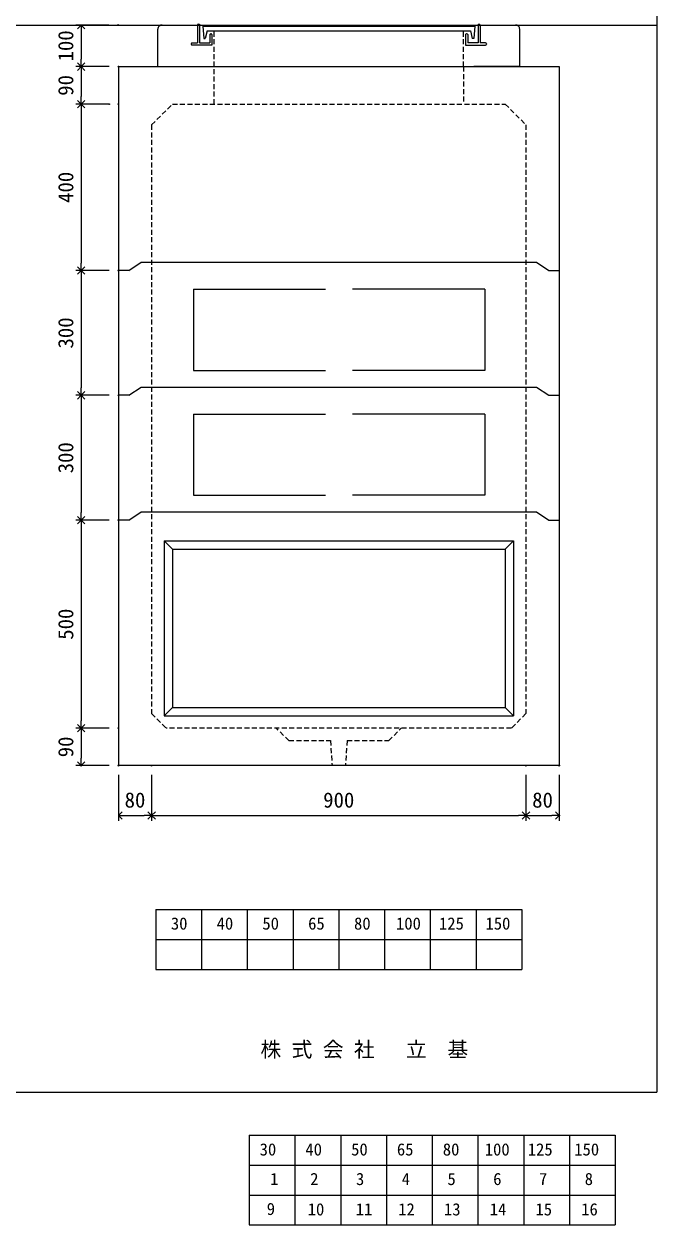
# Model space of a CAD drawing. Units: millimetres, scale not verified. Extents: x -4890 to 4890, y -2297 to 2297.
# Drawn here: x 3368 to 4890, y -2297 to 589 of the extents above; entities that cross this region are included whole.
import ezdxf
from ezdxf.enums import TextEntityAlignment as Align

# ---------------------------------------------------------------- set-up
doc = ezdxf.new("R2010")
doc.units = ezdxf.units.MM
doc.header["$LTSCALE"] = 10
doc.header["$PDMODE"] = 32
doc.header["$PDSIZE"] = 2
doc.linetypes.add('DASHED1', pattern=[1.8, 1.2, -0.6])
doc.linetypes.add('USER2', pattern=[50.8, 31.75, -6.35, 6.35, -6.35])
doc.layers.add('0-1_Defpoints', color=7, linetype='Continuous')
for name, color, linetype, lineweight in [('0-2_waku', 7, 'Continuous', 18), ('0-3_gaikei', 7, 'Continuous', 18), ('0-4_kakure', 7, 'DASHED1', 5), ('0-5_sunpou', 7, 'Continuous', 5), ('0-9_uchigawa', 6, 'Continuous', 18), ('0-B_futa', 3, 'Continuous', 18), ('0-C_GL', 4, 'Continuous', 18), ('0-E_文字１', 7, 'Continuous', 18), ('1-3_uchigawa2', 6, 'USER2', 18), ('1-5_文字２', 7, 'Continuous', 5)]:
    doc.layers.add(name, color=color, linetype=linetype, lineweight=lineweight)
doc.styles.add('ＭＳ ゴシック', font='')
doc.styles.get('ＭＳ ゴシック').set_extended_font_data('MS Gothic')

# ---------------------------------------------------------------- blocks, each defined once
blk = doc.blocks.new('_Open90')
at = {"layer": '0-5_sunpou'}
blk.add_line((0, 0), (-1, 0), dxfattribs=at)
blk.add_lwpolyline([(-0.5, 0.5), (0, 0), (-0.5, -0.5)], dxfattribs=at)
blk = doc.blocks.new('D74')
at = {"layer": '0-1_Defpoints'}
for p in [(5042.32, 1604.36), (4953, 1104.36), (5042.32, 1104.36)]:
    blk.add_point(p, dxfattribs=at)
at = {"layer": '0-5_sunpou'}
for p, q in [((5020.32, 1604.36), (4940, 1604.36)), ((4953, 1586.36), (4953, 1122.36)), ((5020.32, 1104.36), (4940, 1104.36))]:
    blk.add_line(p, q, dxfattribs=at)
at = {"layer": '0-5_sunpou', "xscale": 18, "yscale": 18}
for p, rotation in [((4953, 1604.36), 90), ((4953, 1104.36), 270)]:
    blk.add_blockref('_Open90', p, dxfattribs=dict(at, rotation=rotation))
at = {"layer": '0-5_sunpou', "style": 'ＭＳ ゴシック'}
blk.add_text('500', height=36.66, rotation=90, dxfattribs=at).set_placement((4945, 1316.86), align=Align.BOTTOM_LEFT)
blk = doc.blocks.new('D75')
at = {"layer": '0-1_Defpoints'}
for p in [(5042.32, 1104.36), (4953, 1014.36), (5042.32, 1014.36)]:
    blk.add_point(p, dxfattribs=at)
at = {"layer": '0-5_sunpou'}
for p, q in [((5020.32, 1104.36), (4940, 1104.36)), ((4953, 1086.36), (4953, 1032.36)), ((5020.32, 1014.36), (4940, 1014.36))]:
    blk.add_line(p, q, dxfattribs=at)
at = {"layer": '0-5_sunpou', "xscale": 18, "yscale": 18}
for p, rotation in [((4953, 1104.36), 90), ((4953, 1014.36), 270)]:
    blk.add_blockref('_Open90', p, dxfattribs=dict(at, rotation=rotation))
at = {"layer": '0-5_sunpou', "style": 'ＭＳ ゴシック'}
blk.add_text('90', height=36.66, rotation=90, dxfattribs=at).set_placement((4945, 1034.36), align=Align.BOTTOM_LEFT)
blk = doc.blocks.new('D76')
at = {"layer": '0-1_Defpoints'}
for p in [(5042.32, 1014.36), (5122.32, 1014.36), (5122.32, 894.33)]:
    blk.add_point(p, dxfattribs=at)
at = {"layer": '0-5_sunpou'}
for p, q in [((5042.32, 992.36), (5042.32, 881.33)), ((5122.32, 992.36), (5122.32, 881.33)), ((5060.32, 894.33), (5104.32, 894.33))]:
    blk.add_line(p, q, dxfattribs=at)
at = {"layer": '0-5_sunpou', "xscale": 18, "yscale": 18, "rotation": 180}
blk.add_blockref('_Open90', (5042.32, 894.33), dxfattribs=at)
at = {"layer": '0-5_sunpou', "xscale": 18, "yscale": 18}
blk.add_blockref('_Open90', (5122.32, 894.33), dxfattribs=at)
at = {"layer": '0-5_sunpou', "style": 'ＭＳ ゴシック'}
blk.add_text('80', height=36.66, dxfattribs=at).set_placement((5057.32, 902.33), align=Align.BOTTOM_LEFT)
blk = doc.blocks.new('D77')
at = {"layer": '0-1_Defpoints'}
for p in [(5122.32, 1014.36), (6022.32, 1014.36), (6022.32, 894.33)]:
    blk.add_point(p, dxfattribs=at)
at = {"layer": '0-5_sunpou'}
for p, q in [((5122.32, 992.36), (5122.32, 881.33)), ((6022.32, 992.36), (6022.32, 881.33)), ((5140.32, 894.33), (6004.32, 894.33))]:
    blk.add_line(p, q, dxfattribs=at)
at = {"layer": '0-5_sunpou', "xscale": 18, "yscale": 18, "rotation": 180}
blk.add_blockref('_Open90', (5122.32, 894.33), dxfattribs=at)
at = {"layer": '0-5_sunpou', "xscale": 18, "yscale": 18}
blk.add_blockref('_Open90', (6022.32, 894.33), dxfattribs=at)
at = {"layer": '0-5_sunpou', "style": 'ＭＳ ゴシック'}
blk.add_text('900', height=36.66, dxfattribs=at).set_placement((5534.82, 902.33), align=Align.BOTTOM_LEFT)
blk = doc.blocks.new('D78')
at = {"layer": '0-1_Defpoints'}
for p in [(6022.32, 1014.36), (6102.32, 1014.36), (6102.32, 894.33)]:
    blk.add_point(p, dxfattribs=at)
at = {"layer": '0-5_sunpou'}
for p, q in [((6022.32, 992.36), (6022.32, 881.33)), ((6102.32, 992.36), (6102.32, 881.33)), ((6040.32, 894.33), (6084.32, 894.33))]:
    blk.add_line(p, q, dxfattribs=at)
at = {"layer": '0-5_sunpou', "xscale": 18, "yscale": 18, "rotation": 180}
blk.add_blockref('_Open90', (6022.32, 894.33), dxfattribs=at)
at = {"layer": '0-5_sunpou', "xscale": 18, "yscale": 18}
blk.add_blockref('_Open90', (6102.32, 894.33), dxfattribs=at)
at = {"layer": '0-5_sunpou', "style": 'ＭＳ ゴシック'}
blk.add_text('80', height=36.66, dxfattribs=at).set_placement((6037.32, 902.33), align=Align.BOTTOM_LEFT)
blk = doc.blocks.new('D79')
at = {"layer": '0-1_Defpoints'}
for p in [(5041.54, 2794.36), (4953, 2694.36), (5042.32, 2694.36)]:
    blk.add_point(p, dxfattribs=at)
at = {"layer": '0-5_sunpou'}
for p, q in [((5019.54, 2794.36), (4940, 2794.36)), ((4953, 2776.36), (4953, 2712.36)), ((5020.32, 2694.36), (4940, 2694.36))]:
    blk.add_line(p, q, dxfattribs=at)
at = {"layer": '0-5_sunpou', "xscale": 18, "yscale": 18}
for p, rotation in [((4953, 2794.36), 90), ((4953, 2694.36), 270)]:
    blk.add_blockref('_Open90', p, dxfattribs=dict(at, rotation=rotation))
at = {"layer": '0-5_sunpou', "style": 'ＭＳ ゴシック'}
blk.add_text('100', height=36.66, rotation=90, dxfattribs=at).set_placement((4945, 2706.86), align=Align.BOTTOM_LEFT)
blk = doc.blocks.new('D80')
at = {"layer": '0-1_Defpoints'}
for p in [(5042.32, 2694.36), (4953, 2604.36), (5042.32, 2604.36)]:
    blk.add_point(p, dxfattribs=at)
at = {"layer": '0-5_sunpou'}
for p, q in [((5020.32, 2694.36), (4940, 2694.36)), ((4953, 2676.36), (4953, 2622.36)), ((5020.32, 2604.36), (4940, 2604.36))]:
    blk.add_line(p, q, dxfattribs=at)
at = {"layer": '0-5_sunpou', "xscale": 18, "yscale": 18}
for p, rotation in [((4953, 2694.36), 90), ((4953, 2604.36), 270)]:
    blk.add_blockref('_Open90', p, dxfattribs=dict(at, rotation=rotation))
at = {"layer": '0-5_sunpou', "style": 'ＭＳ ゴシック'}
blk.add_text('90', height=36.66, rotation=90, dxfattribs=at).set_placement((4945, 2624.36), align=Align.BOTTOM_LEFT)
blk = doc.blocks.new('D81')
at = {"layer": '0-1_Defpoints'}
for p in [(5020.32, 2604.36), (4953, 2204.36), (5042.32, 2204.36)]:
    blk.add_point(p, dxfattribs=at)
at = {"layer": '0-5_sunpou'}
for p, q in [((4998.32, 2604.36), (4940, 2604.36)), ((4953, 2586.36), (4953, 2222.36)), ((5020.32, 2204.36), (4940, 2204.36))]:
    blk.add_line(p, q, dxfattribs=at)
at = {"layer": '0-5_sunpou', "xscale": 18, "yscale": 18}
for p, rotation in [((4953, 2604.36), 90), ((4953, 2204.36), 270)]:
    blk.add_blockref('_Open90', p, dxfattribs=dict(at, rotation=rotation))
at = {"layer": '0-5_sunpou', "style": 'ＭＳ ゴシック'}
blk.add_text('400', height=36.66, rotation=90, dxfattribs=at).set_placement((4945, 2366.86), align=Align.BOTTOM_LEFT)
blk = doc.blocks.new('D82')
at = {"layer": '0-1_Defpoints'}
for p in [(5042.32, 2204.36), (4953, 1904.36), (5042.32, 1904.36)]:
    blk.add_point(p, dxfattribs=at)
at = {"layer": '0-5_sunpou'}
for p, q in [((5020.32, 2204.36), (4940, 2204.36)), ((4953, 2186.36), (4953, 1922.36)), ((5020.32, 1904.36), (4940, 1904.36))]:
    blk.add_line(p, q, dxfattribs=at)
at = {"layer": '0-5_sunpou', "xscale": 18, "yscale": 18}
for p, rotation in [((4953, 2204.36), 90), ((4953, 1904.36), 270)]:
    blk.add_blockref('_Open90', p, dxfattribs=dict(at, rotation=rotation))
at = {"layer": '0-5_sunpou', "style": 'ＭＳ ゴシック'}
blk.add_text('300', height=36.66, rotation=90, dxfattribs=at).set_placement((4945, 2016.86), align=Align.BOTTOM_LEFT)
blk = doc.blocks.new('D83')
at = {"layer": '0-1_Defpoints'}
for p in [(5042.32, 1904.36), (4953, 1604.36), (5042.32, 1604.36)]:
    blk.add_point(p, dxfattribs=at)
at = {"layer": '0-5_sunpou'}
for p, q in [((5020.32, 1904.36), (4940, 1904.36)), ((4953, 1886.36), (4953, 1622.36)), ((5020.32, 1604.36), (4940, 1604.36))]:
    blk.add_line(p, q, dxfattribs=at)
at = {"layer": '0-5_sunpou', "xscale": 18, "yscale": 18}
for p, rotation in [((4953, 1904.36), 90), ((4953, 1604.36), 270)]:
    blk.add_blockref('_Open90', p, dxfattribs=dict(at, rotation=rotation))
at = {"layer": '0-5_sunpou', "style": 'ＭＳ ゴシック'}
blk.add_text('300', height=36.66, rotation=90, dxfattribs=at).set_placement((4945, 1716.86), align=Align.BOTTOM_LEFT)

msp = doc.modelspace()

# ---------------------------------------------------------------- linework, layer by layer
at = {"layer": '0-2_waku'}
for p, q in [((4890.32, 2296.99), (4890.32, -1978.01)), ((3685.32, -1539.01), (3685.32, -1683.01)), ((3685.32, -1539.01), (3685.32, -1683.01)), ((3685.32, -1539.01), (3685.32, -1683.01)), ((3685.32, -1539.01), (3685.32, -1683.01)), ((3685.32, -1539.01), (4565.32, -1539.01)), ((3795.32, -1539.01), (3795.32, -1683.01)), ((3905.32, -1539.01), (3905.32, -1683.01)), ((3905.32, -1539.01), (3905.32, -1683.01)), ((4015.32, -1539.01), (4015.32, -1683.01)), ((4125.32, -1539.01), (4125.32, -1683.01)), ((4235.32, -1539.01), (4235.32, -1683.01)), ((4345.32, -1539.01), (4345.32, -1683.01)), ((4455.32, -1539.01), (4455.32, -1683.01)), ((4565.32, -1539.01), (4565.32, -1683.01)), ((3685.32, -1611.01), (4565.32, -1611.01)), ((3685.32, -1683.01), (4565.32, -1683.01)), ((-1229.68, -1978.01), (4890.32, -1978.01)), ((-1229.68, -1978.01), (4890.32, -1978.01))]:
    msp.add_line(p, q, dxfattribs=at)
msp.add_lwpolyline([(-1229.68, 2296.99), (4890.32, 2296.99), (4890.32, -1978.01)], dxfattribs=at)
at = {"layer": '0-3_gaikei'}
for p, q in [((3700.32, 586.99), (3785.31, 586.99)), ((4465.32, 586.99), (4550.32, 586.99)), ((3690.32, 486.99), (3690.32, 576.99)), ((4560.32, 486.99), (4560.32, 576.99)), ((3595.32, 486.99), (4655.32, 486.99)), ((3595.32, 486.99), (3595.32, -1193.01)), ((3690.32, 486.99), (3800.32, 486.99)), ((3690.32, 486.99), (3800.32, 486.99)), ((3725.32, 486.99), (4525.32, 486.99)), ((4560.32, 486.99), (4450.32, 486.99)), ((4655.32, 486.99), (4655.32, -1193.01)), ((3620.32, -3.01), (3650.32, 16.99)), ((3650.32, 16.99), (4600.32, 16.99)), ((4600.32, 16.99), (4630.32, -3.01)), ((3620.32, -3.01), (3595.32, -3.01)), ((4630.32, -3.01), (4655.32, -3.01)), ((3620.32, -303.01), (3650.32, -283.01)), ((3650.32, -283.01), (4600.32, -283.01)), ((4600.32, -283.01), (4630.32, -303.01)), ((3620.32, -303.01), (3595.32, -303.01)), ((4630.32, -303.01), (4655.32, -303.01)), ((3620.32, -603.01), (3595.32, -603.01)), ((3620.32, -603.01), (3650.32, -583.01)), ((3650.32, -583.01), (4600.32, -583.01)), ((4600.32, -583.01), (4630.32, -603.01)), ((4630.32, -603.01), (4655.32, -603.01)), ((4655.32, -1193.01), (3595.32, -1193.01))]:
    msp.add_line(p, q, dxfattribs=at)
for centre, radius, start, end in [((3699.74, 577.57), 9.44, 86.47383, 183.52617), ((4550.65, 577.33), 9.68, 358.04251, 91.95749)]:
    msp.add_arc(centre, radius, start, end, dxfattribs=at)
at = {"layer": '0-4_kakure'}
for p, q in [((3825.32, 486.99), (3825.32, 573.49)), ((4425.32, 486.99), (4425.32, 573.49)), ((3825.32, 396.99), (3825.32, 486.99)), ((4425.32, 486.99), (4425.32, 396.99)), ((3675.32, 346.99), (3725.32, 396.99)), ((3725.32, 396.99), (4525.32, 396.99)), ((4525.32, 396.99), (4575.32, 346.99)), ((3675.32, 346.99), (3675.32, -1068.01)), ((4575.32, 346.99), (4575.32, -1068.01)), ((3675.32, -1068.01), (3710.32, -1103.01)), ((3675.32, -1068.01), (3710.32, -1103.01)), ((4575.32, -1068.01), (4540.32, -1103.01)), ((4575.32, -1068.01), (4540.32, -1103.01)), ((4540.32, -1103.01), (3710.32, -1103.01)), ((4540.32, -1103.01), (3710.32, -1103.01)), ((4005.32, -1133.01), (3975.32, -1103.01)), ((4005.32, -1133.01), (3975.32, -1103.01)), ((4245.32, -1133.01), (4275.32, -1103.01)), ((4245.32, -1133.01), (4275.32, -1103.01)), ((4005.32, -1133.01), (4105.32, -1133.01)), ((4005.32, -1133.01), (4105.32, -1133.01)), ((4105.32, -1133.01), (4109.32, -1193.01)), ((4145.32, -1133.01), (4141.32, -1193.01)), ((4145.32, -1133.01), (4245.32, -1133.01))]:
    msp.add_line(p, q, dxfattribs=at)
at = {"layer": '0-9_uchigawa'}
for p, q in [((3705.32, -653.01), (3705.32, -1073.01)), ((3705.32, -653.01), (4125.32, -653.01)), ((3705.32, -653.01), (3725.32, -673.01)), ((3705.32, -653.01), (3705.32, -1073.01)), ((3705.32, -653.01), (4125.32, -653.01)), ((3705.32, -653.01), (3725.32, -673.01)), ((4125.32, -653.01), (4545.32, -653.01)), ((4125.32, -653.01), (4545.32, -653.01)), ((4125.32, -653.01), (4545.32, -653.01)), ((4125.32, -653.01), (4545.32, -653.01)), ((4545.32, -653.01), (4525.32, -673.01)), ((4545.32, -653.01), (4525.32, -673.01)), ((4545.32, -653.01), (4545.32, -1073.01)), ((4545.32, -653.01), (4545.32, -1073.01)), ((3725.32, -673.01), (3725.32, -1053.01)), ((3725.32, -673.01), (4125.32, -673.01)), ((3725.32, -673.01), (4125.32, -673.01)), ((3725.32, -673.01), (3725.32, -1053.01)), ((3725.32, -673.01), (4125.32, -673.01)), ((3725.32, -673.01), (4125.32, -673.01)), ((4125.32, -673.01), (4525.32, -673.01)), ((4125.32, -673.01), (4525.32, -673.01)), ((4525.32, -673.01), (4525.32, -1053.01)), ((4525.32, -673.01), (4525.32, -1053.01)), ((3725.32, -1053.01), (3705.32, -1073.01)), ((3725.32, -1053.01), (3705.32, -1073.01)), ((3725.32, -1053.01), (4125.32, -1053.01)), ((3725.32, -1053.01), (4125.32, -1053.01)), ((4125.32, -1053.01), (4525.32, -1053.01)), ((4125.32, -1053.01), (4525.32, -1053.01)), ((4525.32, -1053.01), (4545.32, -1073.01)), ((4525.32, -1053.01), (4545.32, -1073.01)), ((3705.32, -1073.01), (4125.32, -1073.01)), ((3705.32, -1073.01), (4125.32, -1073.01)), ((4125.32, -1073.01), (4545.32, -1073.01)), ((4125.32, -1073.01), (4545.32, -1073.01))]:
    msp.add_line(p, q, dxfattribs=at)
at = {"layer": '0-B_futa'}
for p, q in [((3785.31, 586.99), (3785.31, 543.99)), ((3787.31, 588.99), (3790.31, 588.99)), ((3790.31, 588.99), (3790.31, 543.99)), ((3798.13, 584.49), (4452.46, 584.49)), ((3798.13, 584.49), (3800.62, 554.49)), ((4452.46, 584.49), (4450.21, 554.49)), ((4460.32, 588.99), (4460.32, 543.99)), ((4460.32, 588.99), (4463.32, 588.99)), ((4465.32, 586.99), (4465.32, 543.99)), ((3800.62, 554.49), (3804.33, 554.49)), ((3808.65, 573.49), (3804.33, 554.49)), ((3808.65, 573.49), (4441.98, 573.49)), ((3815.31, 563.99), (3815.31, 543.99)), ((3817.31, 565.99), (3818.31, 565.99)), ((3820.31, 563.99), (3820.31, 538.99)), ((4430.32, 563.99), (4430.32, 538.99)), ((4433.32, 565.99), (4432.32, 565.99)), ((4435.32, 563.99), (4435.32, 543.99)), ((4441.98, 573.49), (4446.3, 554.49)), ((4450.21, 554.49), (4446.3, 554.49)), ((3770.31, 541.99), (3770.31, 540.99)), ((3772.31, 543.99), (3785.31, 543.99)), ((3820.31, 538.99), (3772.31, 538.99)), ((3790.31, 543.99), (3815.31, 543.99)), ((4430.32, 538.99), (4478.32, 538.99)), ((4460.32, 543.99), (4435.32, 543.99)), ((4478.32, 543.99), (4465.32, 543.99)), ((4480.32, 541.99), (4480.32, 540.99))]:
    msp.add_line(p, q, dxfattribs=at)
for centre, start, end in [((3787.31, 586.99), 90, 180), ((4463.32, 586.99), 0, 90), ((3817.31, 563.99), 90, 180), ((3818.31, 563.99), 0, 90), ((4432.32, 563.99), 90, 180), ((4433.32, 563.99), 0, 90), ((3772.31, 541.99), 90, 180), ((3772.31, 540.99), 180, 270), ((4478.32, 541.99), 0, 90), ((4478.32, 540.99), 270, 0)]:
    msp.add_arc(centre, 2, start, end, dxfattribs=at)
at = {"layer": '0-C_GL'}
for p, q in [((-1229.68, 586.99), (4890.32, 586.99)), ((-1229.63, 586.99), (4890.37, 586.99))]:
    msp.add_line(p, q, dxfattribs=at)
at = {"layer": '1-3_uchigawa2'}
for p, q in [((3776.05, -48.01), (4126.05, -48.01)), ((3776.05, -48.01), (3776.05, -243.01)), ((4476.05, -48.01), (4126.05, -48.01)), ((4476.05, -48.01), (4476.05, -243.01)), ((3776.05, -243.01), (4125.32, -243.01)), ((4476.05, -243.01), (4126.78, -243.01)), ((3776.05, -348.01), (4126.05, -348.01)), ((3776.05, -348.01), (3776.05, -543.01)), ((4476.05, -348.01), (4126.05, -348.01)), ((4476.05, -348.01), (4476.05, -543.01)), ((3776.05, -543.01), (4125.32, -543.01)), ((4476.05, -543.01), (4126.78, -543.01))]:
    msp.add_line(p, q, dxfattribs=at)
at = {"layer": '1-5_文字２'}
for p, q in [((3909.85, -2081.18), (3909.85, -2225.18)), ((3909.85, -2081.18), (3909.85, -2225.18)), ((3909.85, -2081.18), (3909.85, -2225.18)), ((3909.85, -2081.18), (3909.85, -2225.18)), ((3909.85, -2081.18), (4789.85, -2081.18)), ((3909.85, -2081.18), (3909.85, -2225.18)), ((3909.85, -2081.18), (3909.85, -2225.18)), ((3909.85, -2081.18), (3909.85, -2225.18)), ((3909.85, -2081.18), (3909.85, -2225.18)), ((3909.85, -2081.18), (4789.85, -2081.18)), ((4019.85, -2081.18), (4019.85, -2225.18)), ((4019.85, -2081.18), (4019.85, -2225.18)), ((4129.85, -2081.18), (4129.85, -2225.18)), ((4129.85, -2081.18), (4129.85, -2225.18)), ((4129.85, -2081.18), (4129.85, -2225.18)), ((4129.85, -2081.18), (4129.85, -2225.18)), ((4239.85, -2081.18), (4239.85, -2225.18)), ((4239.85, -2081.18), (4239.85, -2225.18)), ((4349.85, -2081.18), (4349.85, -2225.18)), ((4349.85, -2081.18), (4349.85, -2225.18)), ((4459.85, -2081.18), (4459.85, -2225.18)), ((4459.85, -2081.18), (4459.85, -2225.18)), ((4569.85, -2081.18), (4569.85, -2225.18)), ((4569.85, -2081.18), (4569.85, -2225.18)), ((4679.85, -2081.18), (4679.85, -2225.18)), ((4679.85, -2081.18), (4679.85, -2225.18)), ((4789.85, -2081.18), (4789.85, -2225.18)), ((4789.85, -2081.18), (4789.85, -2225.18)), ((3909.85, -2153.18), (4789.85, -2153.18)), ((3909.85, -2153.18), (4789.85, -2153.18)), ((3909.85, -2225.18), (4789.85, -2225.18)), ((3909.85, -2225.18), (4789.85, -2225.18)), ((3909.85, -2225.18), (3909.85, -2297.18)), ((3909.85, -2225.18), (3909.85, -2297.18)), ((3909.85, -2225.18), (3909.85, -2297.18)), ((3909.85, -2225.18), (3909.85, -2297.18)), ((3909.85, -2225.18), (4789.85, -2225.18)), ((3909.85, -2225.18), (3909.85, -2297.18)), ((3909.85, -2225.18), (3909.85, -2297.18)), ((3909.85, -2225.18), (3909.85, -2297.18)), ((3909.85, -2225.18), (3909.85, -2297.18)), ((3909.85, -2225.18), (4789.85, -2225.18)), ((4019.85, -2225.18), (4019.85, -2297.18)), ((4019.85, -2225.18), (4019.85, -2297.18)), ((4129.85, -2225.18), (4129.85, -2297.18)), ((4129.85, -2225.18), (4129.85, -2297.18)), ((4129.85, -2225.18), (4129.85, -2297.18)), ((4129.85, -2225.18), (4129.85, -2297.18)), ((4239.85, -2225.18), (4239.85, -2297.18)), ((4239.85, -2225.18), (4239.85, -2297.18)), ((4349.85, -2225.18), (4349.85, -2297.18)), ((4349.85, -2225.18), (4349.85, -2297.18)), ((4459.85, -2225.18), (4459.85, -2297.18)), ((4459.85, -2225.18), (4459.85, -2297.18)), ((4569.85, -2225.18), (4569.85, -2297.18)), ((4569.85, -2225.18), (4569.85, -2297.18)), ((4679.85, -2225.18), (4679.85, -2297.18)), ((4679.85, -2225.18), (4679.85, -2297.18)), ((4789.85, -2225.18), (4789.85, -2297.18)), ((4789.85, -2225.18), (4789.85, -2297.18)), ((3909.85, -2297.18), (4789.85, -2297.18)), ((3909.85, -2297.18), (4789.85, -2297.18))]:
    msp.add_line(p, q, dxfattribs=at)

# ---------------------------------------------------------------- block references
at = {"layer": '0-5_sunpou'}
for name in ['D79', 'D80', 'D81', 'D82', 'D83', 'D74', 'D75', 'D76', 'D77', 'D78']:
    msp.add_blockref(name, (-1447, -2207.37), dxfattribs=at)

# ---------------------------------------------------------------- texts
at = {"layer": '0-E_文字１', "style": 'ＭＳ ゴシック'}
for s, height, p in [('30', 29.33, (3721.56, -1596)), ('40', 29.33, (3831.56, -1596)), ('50', 29.33, (3941.56, -1596)), ('65', 29.33, (4051.56, -1596)), ('80', 29.33, (4161.97, -1596)), ('100', 29.33, (4262.85, -1596)), ('125', 29.33, (4366.23, -1596)), ('150', 29.33, (4478, -1596)), ('株 式 会 社 \u3000立\u3000基', 36.66, (3936.85, -1904.37))]:
    msp.add_text(s, height=height, dxfattribs=at).set_placement(p, align=Align.BOTTOM_LEFT)
at = {"layer": '1-5_文字２', "style": 'ＭＳ ゴシック'}
for s, p in [('30', (3935, -2139)), ('30', (3935, -2139)), ('40', (4045, -2139)), ('40', (4045, -2139)), ('50', (4155, -2139)), ('50', (4155, -2139)), ('65', (4265, -2139)), ('65', (4265, -2139)), ('80', (4375.41, -2139)), ('80', (4375.41, -2139)), ('100', (4476.28, -2139)), ('100', (4476.28, -2139)), ('125', (4579.67, -2139)), ('125', (4579.67, -2139)), ('150', (4691.43, -2139)), ('150', (4691.43, -2139)), ('1', (3960.15, -2210.03)), ('2', (4056.58, -2210.03)), ('3', (4166.58, -2210.03)), ('4', (4276.58, -2210.03)), ('5', (4386.58, -2210.03)), ('6', (4496.58, -2210.03)), ('7', (4606.58, -2210.03)), ('8', (4716.58, -2210.03)), ('9', (3952.08, -2282.03)), ('10', (4050.5, -2283)), ('11', (4165.99, -2283)), ('12', (4268.2, -2283)), ('13', (4378.2, -2283)), ('14', (4488.2, -2283)), ('15', (4598.2, -2283)), ('16', (4708.2, -2283))]:
    msp.add_text(s, height=29.33, dxfattribs=at).set_placement(p, align=Align.BOTTOM_LEFT)

doc.saveas('drawing.dxf')
